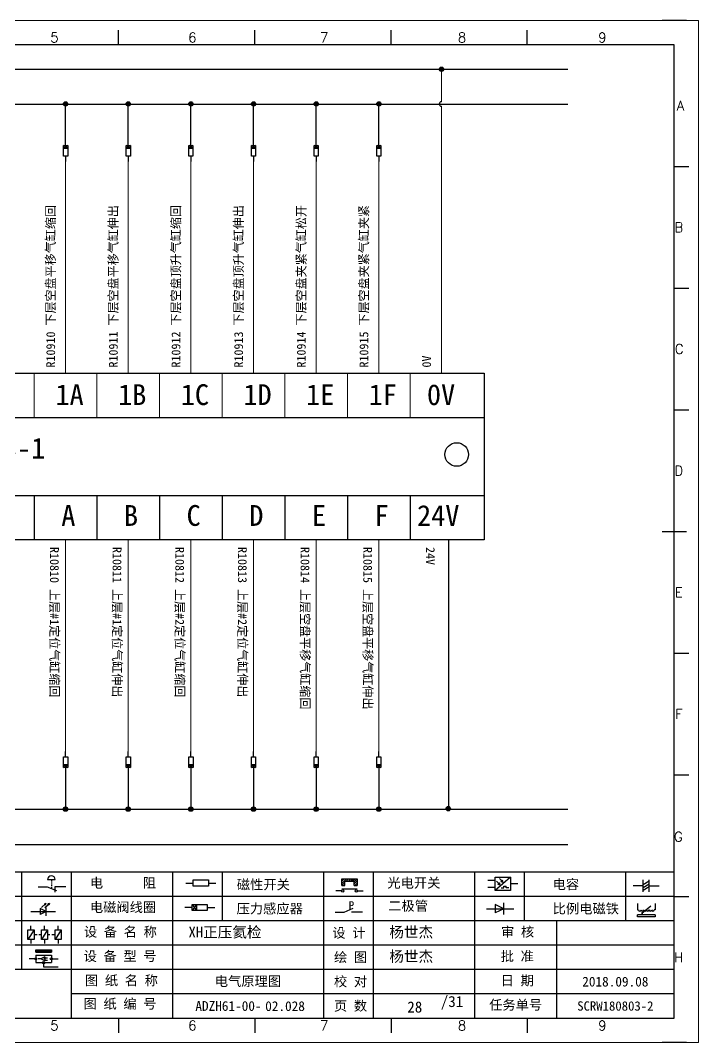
# Model space of a CAD drawing. Header units: millimetres. Extents: x 15130 to 37766, y 5931 to 11073.
# Drawn here: x 23880.1 to 24033.8, y 8757.4 to 8988.9 of the extents above; entities that cross this region are included whole.
import ezdxf
from ezdxf.enums import TextEntityAlignment as Align

# ---------------------------------------------------------------- set-up
doc = ezdxf.new("R2010")
doc.units = ezdxf.units.MM
doc.layers.add('AE_BOR', color=1, linetype='Continuous')
doc.styles.get("Standard").update_dxf_attribs({"font": ''})
doc.styles.add('WD', font='romans.shx', dxfattribs={"bigfont": 'gbcbig.shx'})
doc.styles.add('汉字', font='')
doc.styles.get('Standard').set_extended_font_data('SimSun')
doc.styles.get('汉字').set_extended_font_data('新宋体')

# ---------------------------------------------------------------- blocks, each defined once
blk = doc.blocks.new('磁性开关')
at = {"linetype": 'ByBlock'}
h = blk.add_hatch(dxfattribs=at)
h.set_pattern_fill('ANSI31', color=256, scale=0.1, style=0)
h.paths.add_polyline_path([(-1910.88, -776.69), (-1910.88, -775.29), (-1907.69, -775.29), (-1907.69, -776.69), (-1908.31, -776.69), (-1908.31, -775.79), (-1910.25, -775.79), (-1910.25, -776.69)])
for p, q in [((-1910.88, -776.69), (-1910.88, -775.29)), ((-1910.88, -775.29), (-1907.69, -775.29)), ((-1910.88, -776.69), (-1910.25, -776.69)), ((-1910.25, -776.69), (-1910.25, -775.79)), ((-1910.25, -775.79), (-1908.31, -775.79)), ((-1908.31, -776.69), (-1908.31, -775.79)), ((-1908.31, -776.69), (-1907.69, -776.69)), ((-1907.69, -775.29), (-1907.69, -776.69)), ((-1910.91, -777.81), (-1912.09, -777.81)), ((-1910.88, -777.39), (-1907.69, -777.39)), ((-1907.66, -777.81), (-1906.48, -777.81))]:
    blk.add_line(p, q, dxfattribs=at)
for centre in [(-1910.68, -777.81), (-1907.88, -777.81)]:
    blk.add_circle(centre, 0.225, dxfattribs=at)
blk = doc.blocks.new('光电开关')
at = {"linetype": 'ByBlock'}
h = blk.add_hatch(dxfattribs=at)
h.set_pattern_fill('ANSI31', color=256, scale=0.01, style=0)
h.set_pattern_definition([(45, (0.172267, 0), (-0.0224506403, 0.0224506403), [])])
h.paths.add_polyline_path([(-1882.44, -776.34), (-1882.5, -775.91), (-1882.68, -776.07)])
h.paths.add_polyline_path([(-1882.86, -776.23), (-1882.44, -776.34), (-1882.68, -776.07)])
h.paths.add_polyline_path([(-1883.05, -776.88), (-1883.11, -776.45), (-1883.29, -776.61)])
h.paths.add_polyline_path([(-1883.47, -776.77), (-1883.05, -776.88), (-1883.29, -776.61)])
for p, q in [((-1884.01, -775.96), (-1885.56, -775.96)), ((-1880.91, -775.3), (-1884.01, -778.05)), ((-1883.75, -776.09), (-1883.05, -776.88)), ((-1883.11, -776.45), (-1883.47, -776.77)), ((-1883.05, -776.88), (-1883.47, -776.77)), ((-1883.14, -775.55), (-1882.44, -776.34)), ((-1883.05, -776.88), (-1883.11, -776.45)), ((-1882.5, -775.91), (-1882.86, -776.23)), ((-1882.44, -776.34), (-1882.86, -776.23)), ((-1882.44, -776.34), (-1882.5, -775.91)), ((-1879.37, -776.67), (-1880.91, -776.67)), ((-1884.01, -777.39), (-1885.56, -777.39)), ((-1882.78, -777.47), (-1882.23, -777.47)), ((-1882.23, -777.47), (-1882.23, -777.14)), ((-1882.23, -777.14), (-1881.78, -777.14)), ((-1881.78, -777.47), (-1881.78, -777.14)), ((-1881.23, -777.47), (-1881.78, -777.47))]:
    blk.add_line(p, q, dxfattribs=at)
blk.add_lwpolyline([(-1884.01, -775.3), (-1880.91, -775.3), (-1880.91, -778.05), (-1884.01, -778.05)], close=True, dxfattribs=at)
blk = doc.blocks.new('电磁阀线圈')
at = {"linetype": 'ByBlock'}
for p, q in [((-1854.61, -796.54), (-1856.17, -796.54)), ((-1854.61, -795.92), (-1853.75, -797.16)), ((-1853.75, -795.92), (-1854.61, -797.16)), ((-1853.75, -795.92), (-1853.75, -797.16)), ((-1851.53, -796.54), (-1849.97, -796.54))]:
    blk.add_line(p, q, dxfattribs=at)
blk.add_lwpolyline([(-1854.61, -795.92), (-1851.53, -795.92), (-1851.53, -797.16), (-1854.61, -797.16)], close=True, dxfattribs=at)
blk = doc.blocks.new('压力感应器')
at = {"linetype": 'ByBlock'}
for p, q in [((-1815.59, -777.73), (-1813.71, -776.93)), ((-1817.44, -777.73), (-1815.59, -777.73)), ((-1811.78, -777.73), (-1814.05, -777.73))]:
    blk.add_line(p, q, dxfattribs=at)
at = {"linetype": 'ByBlock', "insert": (-1814.65, -775.48), "char_height": 1.68, "width": 1.2242, "attachment_point": 1}
blk.add_mtext('{\\fNSimSun|b0|i0|c134|p49;P}', dxfattribs=at)
blk = doc.blocks.new('二极管')
at = {"linetype": 'ByBlock'}
for p, q in [((-1787.52, -776.77), (-1781.92, -776.77)), ((-1783.97, -776.77), (-1785.69, -775.9)), ((-1785.69, -775.9), (-1785.69, -777.65)), ((-1783.97, -776.77), (-1785.69, -777.65)), ((-1783.97, -777.99), (-1783.97, -775.56))]:
    blk.add_line(p, q, dxfattribs=at)
blk = doc.blocks.new('电容')
at = {"linetype": 'ByBlock'}
for p, q in [((-1756.08, -782.99), (-1756.08, -780.56)), ((-1754.86, -780.79), (-1756.08, -781.55)), ((-1754.86, -782.99), (-1754.86, -780.56)), ((-1756.08, -781.77), (-1758.13, -781.77)), ((-1754.86, -781.44), (-1756.08, -782.2)), ((-1754.86, -781.99), (-1756.08, -782.75)), ((-1754.86, -781.77), (-1752.81, -781.77))]:
    blk.add_line(p, q, dxfattribs=at)
blk = doc.blocks.new('发光二极管')
at = {"linetype": 'ByBlock'}
for p, q in [((-1755.78, -785.92), (-1754.89, -785.14)), ((-1754.89, -785.14), (-1755.2, -785.22)), ((-1755.2, -785.22), (-1755.01, -785.43)), ((-1755.08, -785.92), (-1754.18, -785.14)), ((-1754.89, -785.14), (-1755.01, -785.43)), ((-1754.18, -785.14), (-1754.49, -785.22)), ((-1754.49, -785.22), (-1754.31, -785.43)), ((-1754.18, -785.14), (-1754.31, -785.43)), ((-1758.01, -786.77), (-1752.89, -786.77)), ((-1754.84, -786.77), (-1756.04, -786.16)), ((-1756.04, -786.16), (-1756.04, -787.39)), ((-1754.84, -786.77), (-1756.04, -787.39)), ((-1754.84, -787.63), (-1754.84, -785.92))]:
    blk.add_line(p, q, dxfattribs=at)
blk = doc.blocks.new('比例电磁阀')
at = {"linetype": 'ByBlock'}
for p, q in [((-1757.26, -775.38), (-1757.26, -776.71)), ((-1757.26, -776.71), (-1757.05, -776.71)), ((-1754.5, -775.98), (-1756.35, -777.44)), ((-1753.58, -776.71), (-1753.8, -776.71)), ((-1753.58, -775.38), (-1753.58, -776.71)), ((-1753.6, -777.73), (-1757.25, -777.73)), ((-1757.25, -778.13), (-1757.25, -777.73)), ((-1753.6, -778.13), (-1757.25, -778.13)), ((-1756.35, -777.44), (-1756.25, -777.25)), ((-1756.35, -777.44), (-1756.15, -777.38)), ((-1756.15, -777.38), (-1756.25, -777.25)), ((-1753.6, -777.73), (-1753.6, -778.13))]:
    blk.add_line(p, q, dxfattribs=at)
for centre in [(-1756.78, -776.71), (-1756.24, -776.71), (-1755.7, -776.71), (-1755.15, -776.71), (-1754.61, -776.71), (-1754.07, -776.71)]:
    blk.add_arc(centre, 0.271, 180, 0, dxfattribs=at)
blk = doc.blocks.new('保安开关')
at = {"linetype": 'ByBlock'}
for p, q in [((-1757.33, -790.79), (-1758.6, -792.81)), ((-1757.96, -790.79), (-1757.96, -789.97)), ((-1754.54, -790.79), (-1755.81, -792.81)), ((-1755.17, -790.79), (-1755.17, -789.97)), ((-1751.75, -790.79), (-1753.02, -792.81)), ((-1752.39, -790.79), (-1752.39, -789.97)), ((-1757.96, -792.81), (-1757.96, -793.62)), ((-1757.33, -791.8), (-1756.72, -791.8)), ((-1756.35, -791.8), (-1755.89, -791.8)), ((-1755.17, -792.81), (-1755.17, -793.62)), ((-1754.52, -791.8), (-1754.06, -791.8)), ((-1753.69, -791.8), (-1753.08, -791.8)), ((-1752.39, -792.81), (-1752.39, -793.62))]:
    blk.add_line(p, q, dxfattribs=at)
for points in [[(-1758.6, -790.79), (-1757.33, -790.79), (-1757.33, -792.81), (-1758.6, -792.81)], [(-1755.81, -790.79), (-1754.54, -790.79), (-1754.54, -792.81), (-1755.81, -792.81)], [(-1753.02, -790.79), (-1751.75, -790.79), (-1751.75, -792.81), (-1753.02, -792.81)]]:
    blk.add_lwpolyline(points, close=True, dxfattribs=at)
blk = doc.blocks.new('接近开关')
at = {"linetype": 'ByBlock'}
h = blk.add_hatch(dxfattribs=at)
h.set_pattern_fill('ANSI31', color=256, scale=0.01, style=0)
h.set_pattern_definition([(45, (-89.131516, -30.795668), (-0.0224506403, 0.0224506403), [])])
h.paths.add_polyline_path([(-1516.96, -1123.35), (-1516.96, -1122.85), (-1513.76, -1122.85), (-1513.76, -1123.35)])
for p, q in [((-1516.96, -1123.35), (-1516.96, -1122.85)), ((-1516.96, -1122.85), (-1513.76, -1122.85)), ((-1516.96, -1123.35), (-1513.76, -1123.35)), ((-1513.76, -1122.85), (-1513.76, -1123.35)), ((-1517.18, -1124.71), (-1518.36, -1124.71)), ((-1516.96, -1123.95), (-1513.76, -1123.95)), ((-1516.96, -1123.95), (-1516.96, -1125.47)), ((-1516.96, -1125.47), (-1513.76, -1125.47)), ((-1515.91, -1124.71), (-1516.45, -1124.71)), ((-1515.11, -1124.31), (-1515.91, -1124.71)), ((-1515.11, -1125.11), (-1515.91, -1124.71)), ((-1515.33, -1124.53), (-1515.17, -1124.53)), ((-1515.33, -1124.88), (-1515.17, -1124.88)), ((-1515.25, -1124.45), (-1515.25, -1124.61)), ((-1515.11, -1124.31), (-1515.11, -1125.11)), ((-1515.11, -1124.48), (-1514.58, -1124.48)), ((-1515.11, -1124.94), (-1514.58, -1124.94)), ((-1513.76, -1123.95), (-1513.76, -1125.47)), ((-1513.54, -1124.71), (-1512.36, -1124.71)), ((-1515.36, -1125.69), (-1515.36, -1126.36)), ((-1515.36, -1126.36), (-1512.36, -1126.36))]:
    blk.add_line(p, q, dxfattribs=at)
for centre in [(-1516.96, -1124.71), (-1515.36, -1125.47), (-1513.76, -1124.71)]:
    blk.add_circle(centre, 0.225, dxfattribs=at)
blk = doc.blocks.new('电阻')
at = {"linetype": 'ByBlock'}
for p, q in [((-3.09, 0), (-1.57, 0)), ((1.57, 0), (3.09, 0))]:
    blk.add_line(p, q, dxfattribs=at)
blk.add_lwpolyline([(-1.57, 0.63), (1.57, 0.63), (1.57, -0.63), (-1.57, -0.63)], close=True, dxfattribs=at)
blk = doc.blocks.new('急停按钮')
at = {"linetype": 'ByBlock'}
for p, q in [((-1.86, 0), (0, 0)), ((0, 0), (1.88, -0.81)), ((0.06, 1.45), (1.61, 1.45)), ((0.83, 1.45), (0.83, 1.24)), ((0.83, 1.07), (0.83, 0.85)), ((0.83, 0.68), (0.83, 0.47)), ((0.83, 0.29), (0.83, 0.08)), ((3.81, 0), (1.54, 0)), ((1.54, 0), (1.54, -1.15)), ((0.83, -0.09), (0.83, -0.24))]:
    blk.add_line(p, q, dxfattribs=at)
blk.add_arc((0.83, 1.45), 0.774, 0, 180)
blk = doc.blocks.new('电控横A4')
for p, q in [((292, -5), (5, -5)), ((292, -205), (292, -5)), ((10.03, -205), (289.53, -205)), ((130.8, -205), (190.75, -205)), ((190.75, -205), (259.54, -205))]:
    blk.add_line(p, q)
at = {"linetype": 'ByBlock'}
for p, q in [((292, -175), (5, -175)), ((292, -180), (5, -180)), ((292, -185), (5, -185)), ((292, -190), (5, -190)), ((292, -195), (5, -195)), ((292, -200), (168.03, -200))]:
    blk.add_line(p, q, dxfattribs=at)
at = {"color": 0, "lineweight": -2}
for p, q in [((157.79, -175), (157.79, -195)), ((168.03, -175), (168.03, -204.92)), ((188.84, -175), (188.84, -185)), ((199.08, -175), (199.08, -185)), ((219.89, -175), (219.89, -185)), ((230.12, -175), (230.12, -185)), ((250.93, -175), (250.93, -185)), ((261.17, -175), (261.17, -185)), ((281.98, -175), (281.98, -185)), ((188.84, -185), (188.84, -204.92)), ((219.89, -185), (219.89, -205)), ((230.12, -185), (230.12, -205)), ((250.93, -185), (250.93, -205)), ((267.79, -185), (267.79, -205))]:
    blk.add_line(p, q, dxfattribs=at)
at = {"color": 0, "ltscale": 2}
for p, q in [((292, -205), (292, -183.55)), ((259.54, -205), (289.53, -205)), ((259.54, -205), (292, -205))]:
    blk.add_line(p, q, dxfattribs=at)
at = {"layer": 'AE_BOR', "color": 1, "lineweight": 15}
for p, q in [((0, 0), (297, 0)), ((297, 0), (297, -210)), ((297, -210), (0, -210))]:
    blk.add_line(p, q, dxfattribs=at)
at = {"layer": 'AE_BOR'}
for p, q in [((177.78, -5), (177.78, -2)), ((205.78, -5), (205.78, -2)), ((233.78, -5), (233.78, -2)), ((261.78, -5), (261.78, -2)), ((292, -30), (295, -30)), ((292, -55), (295, -55)), ((292, -80), (295, -80)), ((292, -130), (295, -130)), ((292, -155), (295, -155)), ((292, -180), (295, -180)), ((177.78, -205), (177.78, -208)), ((205.78, -205), (205.78, -208)), ((233.78, -205), (233.78, -208)), ((261.78, -205), (261.78, -208))]:
    blk.add_line(p, q, dxfattribs=at)
at = {"layer": 'AE_BOR', "lineweight": 30}
for p, q in [((294.53, 0), (289.53, 0)), ((294.53, -210), (289.53, -210))]:
    blk.add_line(p, q, dxfattribs=at)
at = {"layer": 'AE_BOR', "color": 2, "lineweight": 30}
blk.add_line((289.5, -105), (294.5, -105), dxfattribs=at)
for name, p in [('急停按钮', (163.12, -177.98)), ('电阻', (194.66, -177.22))]:
    blk.add_blockref(name, p)
at = {"linetype": 'ByBlock'}
for name, p in [('磁性开关', (2134.53, 598.96)), ('光电开关', (2139.22, 599.27)), ('电容', (2041.69, 603.98)), ('发光二极管', (1917.72, 603.69)), ('电磁阀线圈', (2047.53, 614.3)), ('压力感应器', (2039.72, 594.52)), ('二极管', (2040.91, 594.27)), ('比例电磁阀', (2041.69, 593.98)), ('保安开关', (1917.72, 603.98)), ('接近开关', (1677.72, 931.9))]:
    blk.add_blockref(name, p, dxfattribs=at)
at = {"char_height": 2, "attachment_point": 1, "style": '汉字'}
for s, insert in [('{\\fKaiTi_GB2312|b0|i0|c134|p49;电      阻}', (171.86, -176.19)), ('{\\fKaiTi_GB2312|b0|i0|c134|p49;磁性开关}', (202.07, -176.53)), ('{\\fKaiTi_GB2312|b0|i0|c134|p49;光电开关}', (233.02, -176.19)), ('{\\fKaiTi_GB2312|b0|i0|c134|p49;电容}', (267, -176.48)), ('{\\fKaiTi_GB2312|b0|i0|c134|p49;电磁阀线圈}', (171.86, -181.19)), ('{\\fKaiTi_GB2312|b0|i0|c134|p49;压力感应器}', (202.02, -181.47)), ('{\\fKaiTi_GB2312|b0|i0|c134|p49;二极管}', (233.2, -180.91)), ('{\\fKaiTi_GB2312|b0|i0|c134|p49;比例电磁铁}', (267, -181.48)), ('{\\fKaiTi_GB2312|b0|i0|c134|p0;设 备 名 称}', (170.65, -186.24)), ('{\\fKaiTi_GB2312|b0|i0|c134|p0;设 计}', (221.72, -186.46)), ('{\\fKaiTi_GB2312|b0|i0|c134|p0;审 核}', (256.39, -186.25)), ('{\\fKaiTi_GB2312|b0|i0|c134|p0;设 备 型 号}', (170.58, -191.24)), ('{\\fKaiTi_GB2312|b0|i0|c134|p0;批 准}', (256.32, -191.25)), ('{\\fKaiTi_GB2312|b0|i0|c134|p0;绘 图}', (222.05, -191.46)), ('{\\fKaiTi_GB2312|b0|i0|c134|p0;图 纸 名 称}', (170.86, -196.24)), ('{\\fKaiTi_GB2312|b0|i0|c134|p0;校 对}', (222.05, -196.46)), ('{\\fKaiTi_GB2312|b0|i0|c134|p0;日 期}', (256.32, -196.25)), ('{\\fKaiTi_GB2312|b0|i0|c134|p0;图 纸 编 号}', (170.57, -201.03)), ('{\\fKaiTi_GB2312|b0|i0|c134|p0;页 数}', (222.05, -201.46)), ('{\\fKaiTi_GB2312|b0|i0|c134|p0;任务单号}', (253.94, -201.25))]:
    blk.add_mtext(s, dxfattribs=dict(at, insert=insert))
for s, insert, char_height, width, attachment_point in [('{\\fKaiTi_GB2312|b0|i0|c134|p49;XH正压氦检}', (192.15, -186.2), 2.2, 26.5767, 1), ('{\\fKaiTi_GB2312|b0|i0|c134|p49;杨世杰}', (233.43, -186.2), 2.2, 15.3175, 1), ('{\\fKaiTi_GB2312|b0|i0|c134|p49;杨世杰}', (233.43, -191.2), 2.2, 15.3175, 1), ('{\\fKaiTi_GB2312|b0|i0|c134|p49;2018.09.08}', (279.89, -197.5), 2, 24.2172, 5), ('{\\fKaiTi_GB2312|b0|i0|c134|p49;SCRW180803-2}', (279.89, -202.5), 1.92, 24.2172, 5)]:
    blk.add_mtext(s, dxfattribs=dict(insert=insert, char_height=char_height, width=width, attachment_point=attachment_point))
at = {"color": 0, "lineweight": -2, "insert": (200.36, -202.5), "char_height": 2, "width": 31.0482, "attachment_point": 5}
blk.add_mtext('{\\C256;ADZH61-00-}', dxfattribs=at)
at = {"color": 0, "linetype": 'ByBlock', "lineweight": -2, "insert": (242.64, -201.84), "char_height": 4.2689, "width": 20.8102, "attachment_point": 5}
blk.add_mtext('  {\\H0.53119x; /31}', dxfattribs=at)
at = {"layer": 'AE_BOR', "style": 'WD'}
for s, p in [('5', (164.59, -4.5)), ('6', (192.94, -4.5)), ('7', (220.04, -4.5)), ('8', (248.37, -4.5)), ('9', (277.23, -4.5)), ('5', (164.59, -207.5)), ('6', (192.94, -207.5)), ('7', (220.04, -207.5)), ('8', (248.37, -207.5)), ('9', (277.23, -207.5))]:
    blk.add_text(s, height=2, dxfattribs=at).set_placement(p, align=Align.CENTER)
for s, p in [('A', (294.03, -17.5)), ('B', (293.84, -42.5)), ('C', (293.93, -67.5)), ('D', (293.84, -92.5)), ('E', (293.74, -117.5)), ('F', (293.74, -142.5)), ('F', (293.74, -142.5)), ('G', (293.74, -167.72)), ('H', (293.84, -192.5))]:
    blk.add_text(s, height=2, dxfattribs=at).set_placement(p, align=Align.MIDDLE_RIGHT)

msp = doc.modelspace()

# ---------------------------------------------------------------- hatches: boundary and pattern name
at = {"lineweight": -2}
h = msp.add_hatch(color=0, dxfattribs=at)
edge = h.paths.add_edge_path()
edge.add_arc((23975.542, 8977.841), 0.5, 0, 360)
h = msp.add_hatch(color=0, dxfattribs=at)
edge = h.paths.add_edge_path()
edge.add_arc((23890.355, 8969.987), 0.5, 180, 540)
h = msp.add_hatch(color=0, dxfattribs=at)
edge = h.paths.add_edge_path()
edge.add_arc((23904.555, 8969.987), 0.5, 180, 540)
h = msp.add_hatch(color=0, dxfattribs=at)
edge = h.paths.add_edge_path()
edge.add_arc((23918.755, 8969.987), 0.5, 180, 540)
h = msp.add_hatch(color=0, dxfattribs=at)
edge = h.paths.add_edge_path()
edge.add_arc((23932.955, 8969.987), 0.5, 180, 540)
h = msp.add_hatch(color=0, dxfattribs=at)
edge = h.paths.add_edge_path()
edge.add_arc((23947.155, 8969.987), 0.5, 180, 540)
h = msp.add_hatch(color=0, dxfattribs=at)
edge = h.paths.add_edge_path()
edge.add_arc((23961.355, 8969.987), 0.5, 180, 540)
h = msp.add_hatch(color=0, dxfattribs=at)
edge = h.paths.add_edge_path()
edge.add_arc((23890.33, 8810.254), 0.5, 0, 360)
h = msp.add_hatch(color=0, dxfattribs=at)
edge = h.paths.add_edge_path()
edge.add_arc((23904.53, 8810.254), 0.5, 0, 360)
h = msp.add_hatch(color=0, dxfattribs=at)
edge = h.paths.add_edge_path()
edge.add_arc((23918.73, 8810.254), 0.5, 0, 360)
h = msp.add_hatch(color=0, dxfattribs=at)
edge = h.paths.add_edge_path()
edge.add_arc((23932.93, 8810.254), 0.5, 0, 360)
h = msp.add_hatch(color=0, dxfattribs=at)
edge = h.paths.add_edge_path()
edge.add_arc((23947.13, 8810.254), 0.5, 0, 360)
h = msp.add_hatch(color=0, dxfattribs=at)
edge = h.paths.add_edge_path()
edge.add_arc((23961.33, 8810.254), 0.5, 0, 360)
h = msp.add_hatch(color=0, dxfattribs=at)
edge = h.paths.add_edge_path()
edge.add_arc((23977.084, 8810.349), 0.5, 0, 360)

# ---------------------------------------------------------------- linework, layer by layer
at = {"color": 0, "lineweight": -2}
for p, q in [((23737.445, 8977.841), (24004.198, 8977.841)), ((23737.445, 8969.969), (24004.198, 8969.969)), ((23741.242, 8898.973), (23985.242, 8898.973)), ((23741.242, 8881.269), (23985.242, 8881.269)), ((23883.242, 8881.269), (23883.242, 8871.269)), ((23897.442, 8881.269), (23897.442, 8871.269)), ((23911.642, 8881.269), (23911.642, 8871.269)), ((23925.842, 8881.269), (23925.842, 8871.269)), ((23940.042, 8881.269), (23940.042, 8871.269)), ((23954.242, 8881.269), (23954.242, 8871.269)), ((23968.442, 8881.269), (23968.442, 8871.269)), ((23977.112, 8871.232), (23977.112, 8810.272)), ((23737.445, 8810.272), (24004.198, 8810.272)), ((23737.445, 8802.222), (24004.198, 8802.222))]:
    msp.add_line(p, q, dxfattribs=at)
at = {"lineweight": 0}
for p, q in [((23975.542, 8970.469), (23975.542, 8977.841)), ((23975.542, 8908.973), (23975.542, 8969.469)), ((23890.342, 8908.973), (23890.342, 8956.973)), ((23904.542, 8908.973), (23904.542, 8956.973)), ((23918.742, 8908.973), (23918.742, 8956.973)), ((23932.942, 8908.973), (23932.942, 8956.973)), ((23947.142, 8908.973), (23947.142, 8956.973)), ((23961.342, 8908.973), (23961.342, 8956.973)), ((23883.242, 8898.973), (23883.242, 8908.973)), ((23897.442, 8898.973), (23897.442, 8908.973)), ((23911.642, 8898.973), (23911.642, 8908.973)), ((23925.842, 8898.973), (23925.842, 8908.973)), ((23940.042, 8898.973), (23940.042, 8908.973)), ((23954.242, 8898.973), (23954.242, 8908.973)), ((23968.442, 8898.973), (23968.442, 8908.973)), ((23890.342, 8871.269), (23890.342, 8823.269)), ((23904.542, 8871.269), (23904.542, 8823.269)), ((23918.742, 8871.269), (23918.742, 8823.269)), ((23932.942, 8871.269), (23932.942, 8823.269)), ((23947.142, 8871.269), (23947.142, 8823.269)), ((23961.342, 8871.269), (23961.342, 8823.269))]:
    msp.add_line(p, q, dxfattribs=at)
for p, q in [((23890.342, 8961.771), (23890.342, 8969.969)), ((23904.542, 8961.771), (23904.542, 8969.969)), ((23918.742, 8961.771), (23918.742, 8969.969)), ((23932.942, 8961.771), (23932.942, 8969.969)), ((23947.142, 8961.771), (23947.142, 8969.969)), ((23961.342, 8961.771), (23961.342, 8969.969)), ((23890.342, 8818.471), (23890.342, 8810.272)), ((23904.542, 8818.471), (23904.542, 8810.272)), ((23918.742, 8818.471), (23918.742, 8810.272)), ((23932.942, 8818.471), (23932.942, 8810.272)), ((23947.142, 8818.471), (23947.142, 8810.272)), ((23961.342, 8818.471), (23961.342, 8810.272))]:
    msp.add_line(p, q)
at = {"color": 0, "lineweight": -2}
msp.add_lwpolyline([(23741.242, 8908.973), (23985.242, 8908.973), (23985.242, 8871.269), (23741.242, 8871.269)], close=True, dxfattribs=at)
for centre, radius in [((23975.542, 8977.841), 0.5), ((23890.355, 8969.987), 0.5), ((23904.555, 8969.987), 0.5), ((23918.755, 8969.987), 0.5), ((23932.955, 8969.987), 0.5), ((23947.155, 8969.987), 0.5), ((23961.355, 8969.987), 0.5), ((23978.997, 8890.583), 2.672), ((23890.33, 8810.254), 0.5), ((23904.53, 8810.254), 0.5), ((23918.73, 8810.254), 0.5), ((23932.93, 8810.254), 0.5), ((23947.13, 8810.254), 0.5), ((23961.33, 8810.254), 0.5), ((23977.084, 8810.349), 0.5)]:
    msp.add_circle(centre, radius, dxfattribs=at)
msp.add_arc((23975.542, 8969.969), 0.5, 90, 270)

# ---------------------------------------------------------------- block references
at = {"xscale": 1.1025, "yscale": 1.1025, "zscale": 1.1025}
msp.add_blockref('电控横A4', (23706.365, 8988.901), dxfattribs=at)
at = {"linetype": 'ByBlock', "xscale": 0.7744000000000003, "yscale": 0.7744000000000003, "zscale": 0.7744000000000003}
for p, rotation in [((24507.182, 7524.352), 270), ((24521.382, 7524.352), 270), ((24535.582, 7524.352), 270), ((24549.782, 7524.352), 270), ((24563.982, 7524.352), 270), ((24578.182, 7524.352), 270), ((23273.503, 10255.889), 90), ((23287.703, 10255.889), 90), ((23301.903, 10255.889), 90), ((23316.103, 10255.889), 90), ((23330.303, 10255.889), 90), ((23344.503, 10255.889), 90)]:
    msp.add_blockref('电磁阀线圈', p, dxfattribs=dict(at, rotation=rotation))

# ---------------------------------------------------------------- texts
at = {"color": 0, "lineweight": -2, "char_height": 2, "width": 71.79445, "attachment_point": 1}
for s, insert, rotation in [('R10910 {\\f宋体|b0|i0|c134|p2;\\H1x;\\C256;下层空盘平移气缸缩回}', (23885.96, 8910.275), 90), ('R10911 {\\f宋体|b0|i0|c134|p2;\\H1x;\\C256;下层空盘平移气缸伸出}', (23900.16, 8910.275), 90), ('R10912 {\\f宋体|b0|i0|c134|p2;\\H1x;\\C256;下层空盘顶升气缸缩回}', (23914.36, 8910.275), 90), ('R10913 {\\f宋体|b0|i0|c134|p2;\\H1x;\\C256;下层空盘顶升气缸伸出}', (23928.56, 8910.275), 90), ('R10914 {\\f宋体|b0|i0|c134|p2;\\H1x;\\C256;下层空盘夹紧气缸松开}', (23942.76, 8910.275), 90), ('R10915 {\\f宋体|b0|i0|c134|p2;\\H1x;\\C256;下层空盘夹紧气缸夹紧}', (23956.96, 8910.275), 90), ('0V', (23971.16, 8910.275), 90), ('{\\C256;R10810 \\f宋体|b0|i0|c134|p2;上层#1定\\f宋体|b0|i0|c134|p2;位\\f宋体|b0|i0|c134|p2;气缸缩回}', (23888.82, 8869.632), 270), ('{\\C256;R10811 \\f宋体|b0|i0|c134|p2;上层#1定\\f宋体|b0|i0|c134|p2;位\\f宋体|b0|i0|c134|p2;气缸伸出}', (23903.02, 8869.632), 270), ('{\\C256;R10812 \\f宋体|b0|i0|c134|p2;上层#2定\\f宋体|b0|i0|c134|p2;位\\f宋体|b0|i0|c134|p2;气缸缩回}', (23917.22, 8869.632), 270), ('{\\C256;R10813 \\f宋体|b0|i0|c134|p2;上层#2定\\f宋体|b0|i0|c134|p2;位\\f宋体|b0|i0|c134|p2;气缸伸出}', (23931.42, 8869.632), 270), ('{\\C256;R10814 \\f宋体|b0|i0|c134|p2;\\H1x;上层空盘平移气缸缩回}', (23945.62, 8869.632), 270), ('{\\C256;R10815 \\f宋体|b0|i0|c134|p2;\\H1x;上层空盘平移气缸伸出}', (23959.82, 8869.632), 270), ('{\\C256;24V}', (23974.02, 8869.632), 270)]:
    msp.add_mtext(s, dxfattribs=dict(at, insert=insert, rotation=rotation))
at = {"color": 0, "lineweight": -2}
for s, insert, char_height, width, attachment_point in [('1A', (23888.043, 8906.488), 4.7064, 7.20347, 1), ('1B', (23902.243, 8906.488), 4.7064, 7.20347, 1), ('1C', (23916.443, 8906.488), 4.7064, 7.20347, 1), ('1D', (23930.643, 8906.488), 4.7064, 7.20347, 1), ('1E', (23944.843, 8906.488), 4.7064, 7.20347, 1), ('1F', (23959.043, 8906.488), 4.7064, 7.20347, 1), ('0V', (23972.243, 8906.488), 4.7064, 7.20347, 1), ('           三铭D015        #13-1', (23783.265, 8894.364), 4.70644, 136.41156, 1), ('A', (23889.375, 8879.122), 4.706, 7.20347, 1), ('B', (23903.575, 8879.122), 4.706, 7.20347, 1), ('C', (23917.775, 8879.122), 4.706, 7.20347, 1), ('D', (23931.975, 8879.122), 4.706, 7.20347, 1), ('E', (23946.175, 8879.122), 4.706, 7.20347, 1), ('F', (23960.375, 8879.122), 4.706, 7.20347, 1), ('24V', (23969.996, 8879.122), 4.7064, 7.20347, 1), ('电气原理图', (23931.673, 8771.157), 2.205, 34.2306, 5), ('02.028', (23935.588, 8766.731), 2.205, 5.72397, 1)]:
    msp.add_mtext(s, dxfattribs=dict(at, insert=insert, char_height=char_height, width=width, attachment_point=attachment_point))
at = {"color": 0, "linetype": 'ByBlock', "lineweight": -2, "insert": (23969.488, 8765.407), "char_height": 2.5, "width": 5.1278, "attachment_point": 5}
msp.add_mtext('28', dxfattribs=at)

doc.saveas('drawing.dxf')
